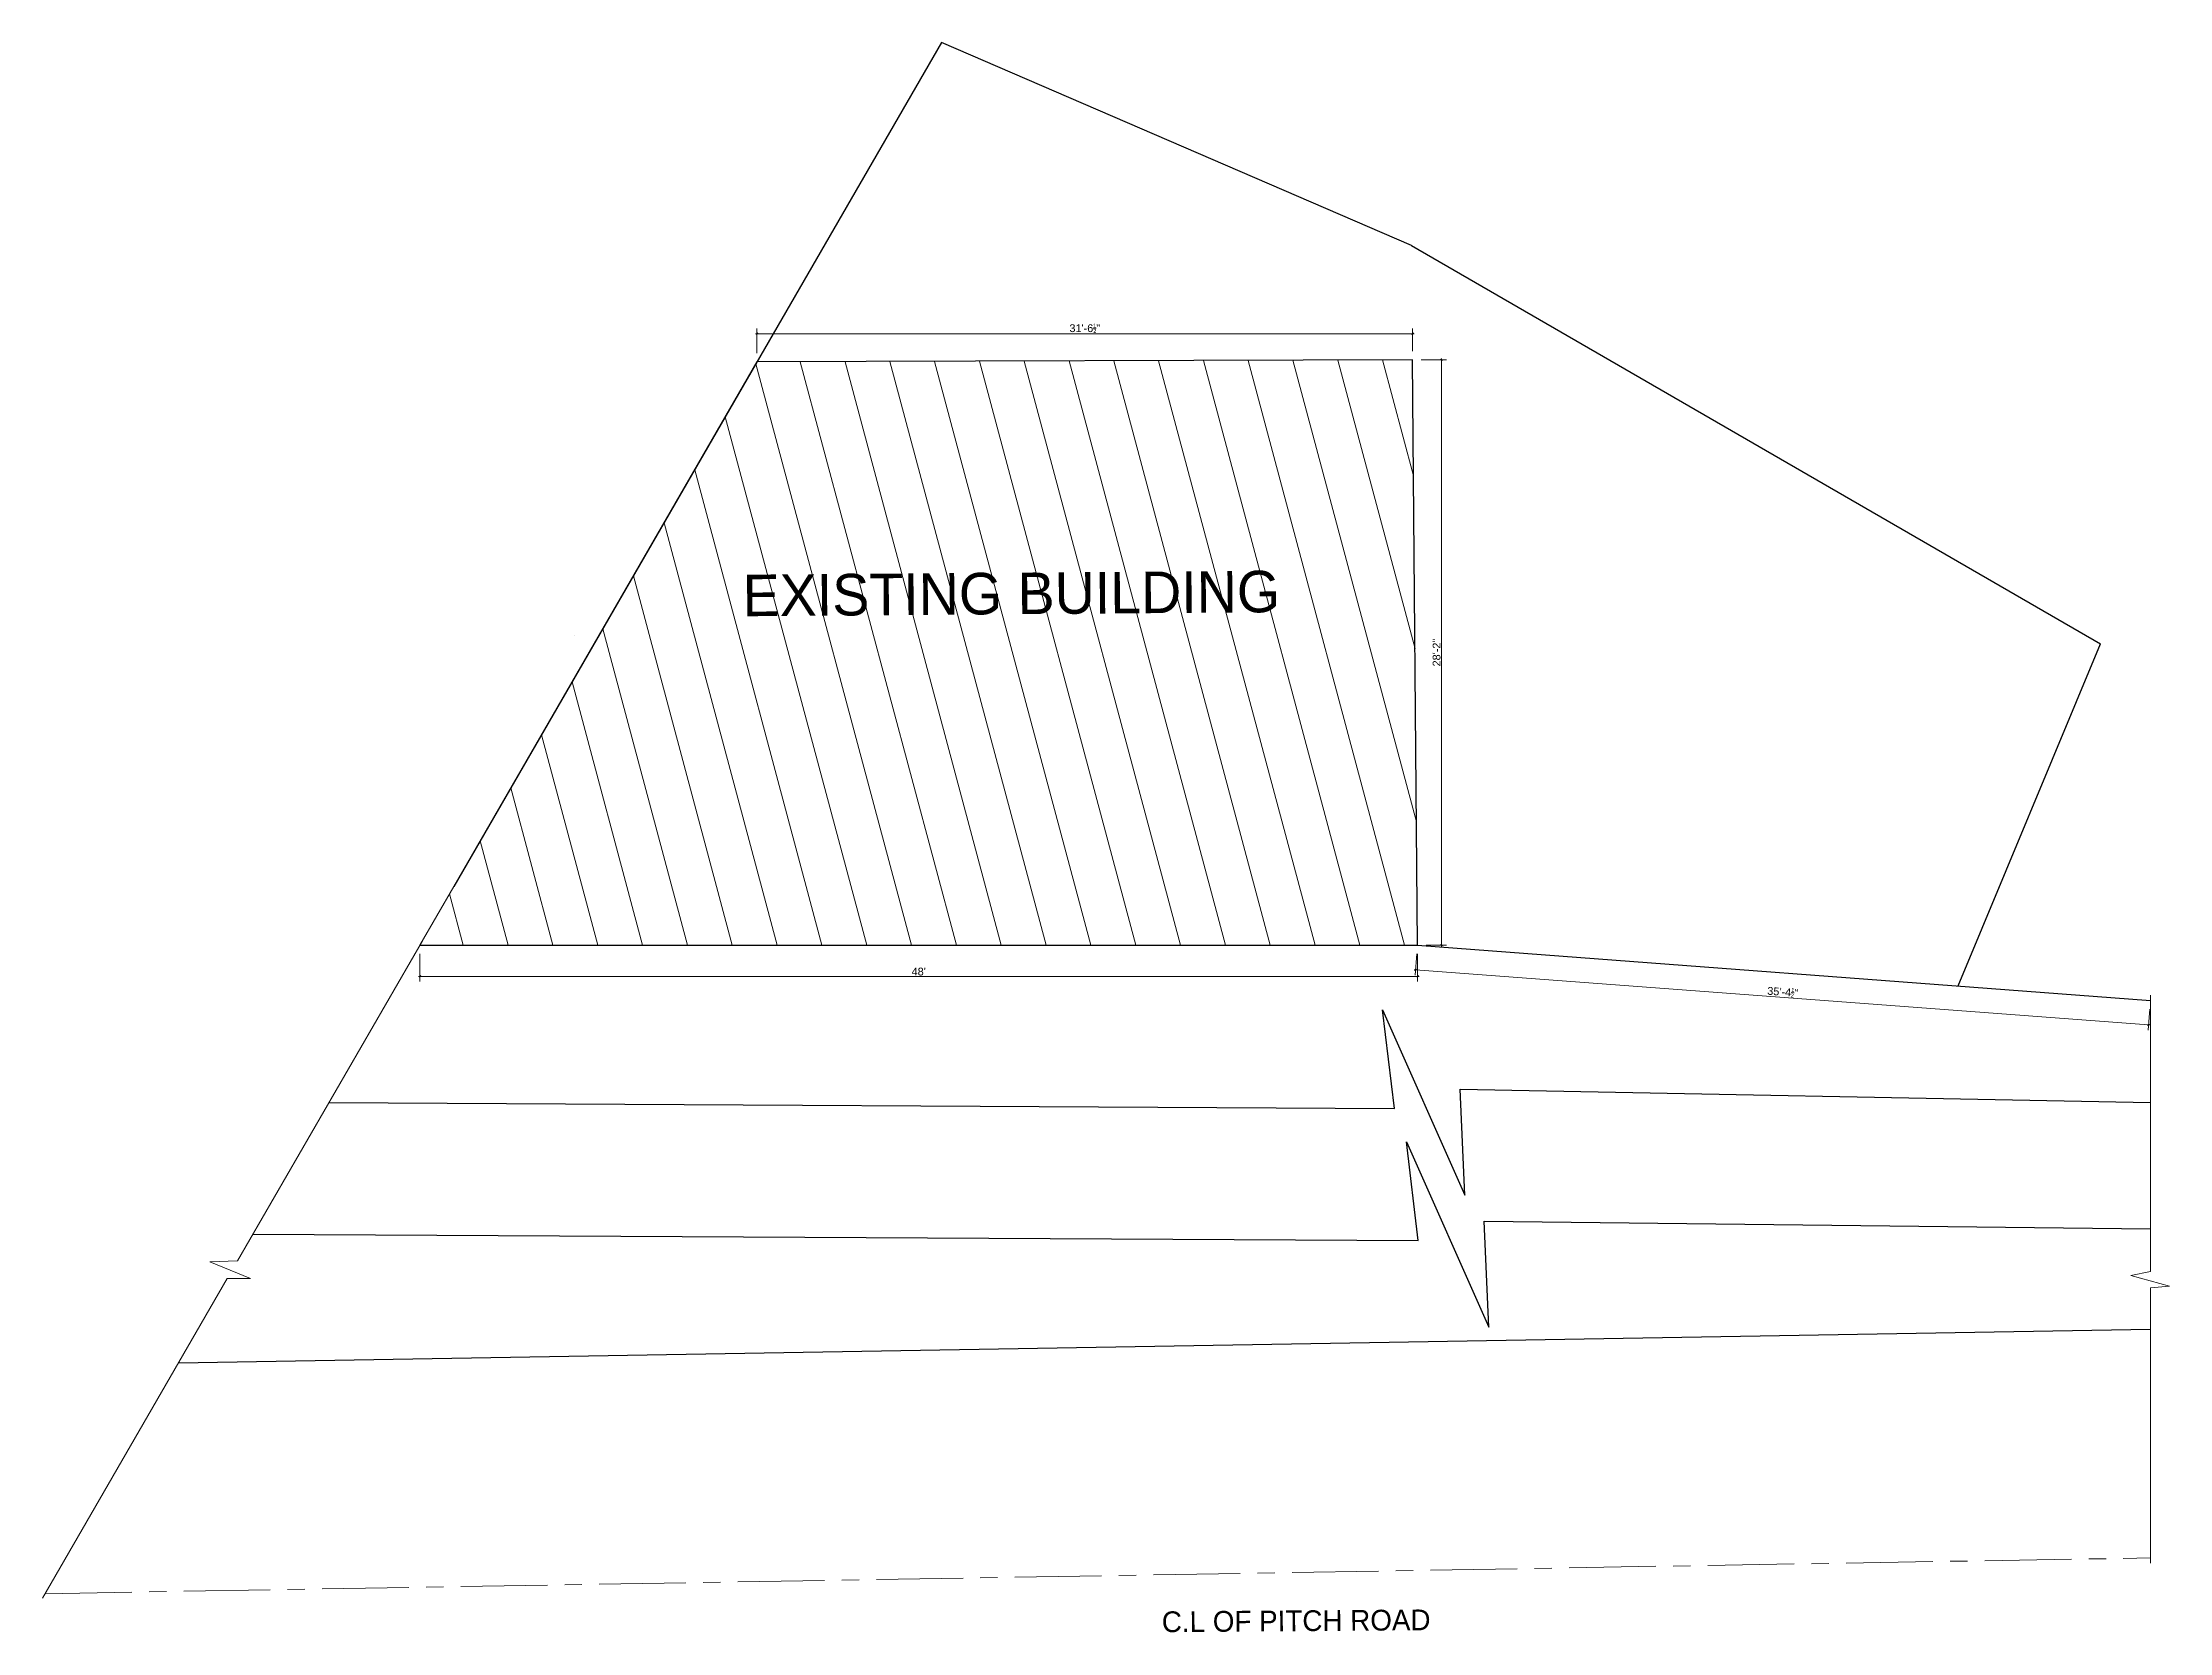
# Model space of a CAD drawing. Header units: inches. Extents: x 20273 to 41102, y -4696 to -1121.
# Drawn here: x 22146 to 23374, y -4257 to -3339 of the extents above; entities that cross this region are included whole.
import ezdxf

# ---------------------------------------------------------------- set-up
doc = ezdxf.new("R2010")
doc.units = ezdxf.units.IN
doc.header["$LTSCALE"] = 5
doc.header["$MEASUREMENT"] = 0
doc.linetypes.add('CENTER', pattern=[2, 1.25, -0.25, 0.25, -0.25])
doc.layers.add('A-WALL', color=7, linetype='Continuous', lineweight=9)
doc.layers.add('HATCH', color=253, linetype='Continuous', lineweight=0)
for name, color, linetype in [('DIM', 5, 'Continuous'), ('TEXT', 6, 'Continuous'), ('WALL', 7, 'Continuous')]:
    doc.layers.add(name, color=color, linetype=linetype)
doc.layers.add('dim line', color=7, linetype='Continuous', lineweight=15, true_color=0xfab2b2)
doc.styles.get("Standard").update_dxf_attribs({"font": 'arial.ttf'})
doc.styles.add('tt', font='stylu.ttf', dxfattribs={"height": 8})
doc.dimstyles.new('Standard$0', dxfattribs={"dimtxt": 6, "dimasz": 4, "dimexe": 3, "dimexo": 6, "dimgap": 3, "dimtad": 1, "dimdec": 1, "dimzin": 0, "dimdsep": 46, "dimlunit": 4, "dimtxsty": 'Standard', "dimcen": 0.09, "dimclrd": 6, "dimclre": 6, "dimclrt": 7, "dimadec": 0, "dimazin": 0, "dimtfac": 1, "dimtdec": 1, "dimtix": 1, "dimtofl": 0, "dimtmove": 1, "dimatfit": 3, "dimfxl": 1, "dimtolj": 1, "dimtzin": 0, "dimlwd": 18, "dimlwe": 18, "dimarcsym": 0})

# ---------------------------------------------------------------- blocks, each defined once
blk = doc.blocks.new('oblique')
at = {"color": 0, "lineweight": -2}
blk.add_line((0.25, 0.25), (-0.25, -0.25), dxfattribs=at)
at = {"layer": 'dim line', "lineweight": 9}
for p, q in [((-0.4375, 0), (0.4375, 0)), ((0, 0.4375), (0, -0.4375))]:
    blk.add_line(p, q, dxfattribs=at)
blk = doc.blocks.new('*D303')
at = {"layer": 'A-WALL', "color": 47, "lineweight": 0, "ltscale": 5, "transparency": 16777216}
for p, q in [((22558.1, -3518.8), (22558.1, -3504.5)), ((22936.6, -3517.6), (22936.6, -3504.5))]:
    blk.add_line(p, q, dxfattribs=at)
at = {"layer": 'A-WALL', "color": 33, "lineweight": 0, "ltscale": 5, "transparency": 16777216}
blk.add_line((22936.6, -3507.5), (22558.1, -3507.5), dxfattribs=at)
at = {"layer": 'Defpoints', "color": 0, "ltscale": 5, "transparency": 16777216}
for p in [(22558.1, -3507.5), (22558.1, -3523.8), (22936.6, -3522.6)]:
    blk.add_point(p, dxfattribs=at)
at = {"layer": 'A-WALL', "color": 33, "lineweight": 0, "ltscale": 5, "transparency": 16777216, "xscale": 2, "yscale": 2, "zscale": 2, "rotation": 180}
blk.add_blockref('oblique', (22558.1, -3507.5), dxfattribs=at)
at = {"layer": 'A-WALL', "color": 33, "lineweight": 0, "ltscale": 5, "transparency": 16777216, "xscale": 2, "yscale": 2, "zscale": 2}
blk.add_blockref('oblique', (22936.6, -3507.5), dxfattribs=at)
at = {"layer": 'A-WALL', "color": 7, "ltscale": 5, "transparency": 16777216, "insert": (22747.4, -3504.3), "char_height": 4.5, "attachment_point": 5}
blk.add_mtext('\\A1;31\'-6{\\H0.5x;\\S1/2;}"', dxfattribs=at)
blk = doc.blocks.new('_OBLIQUE')
at = {"color": 0, "linetype": 'ByBlock'}
blk.add_line((-0.5, -0.5), (0.5, 0.5), dxfattribs=at)
blk = doc.blocks.new('*D304')
at = {"layer": 'A-WALL', "color": 47, "lineweight": 0, "ltscale": 5, "transparency": 16777216}
for p, q in [((22941.6, -3522.6), (22956.3, -3522.6)), ((22944.5, -3860.6), (22956.3, -3860.6))]:
    blk.add_line(p, q, dxfattribs=at)
at = {"layer": 'A-WALL', "color": 33, "lineweight": 0, "ltscale": 5, "transparency": 16777216}
blk.add_line((22953.3, -3860.6), (22953.3, -3522.6), dxfattribs=at)
at = {"layer": 'Defpoints', "color": 0, "ltscale": 5, "transparency": 16777216}
for p in [(22936.6, -3522.6), (22953.3, -3522.6), (22939.5, -3860.6)]:
    blk.add_point(p, dxfattribs=at)
at = {"layer": 'A-WALL', "color": 33, "lineweight": 0, "ltscale": 5, "transparency": 16777216, "xscale": 2, "yscale": 2, "zscale": 2}
for p, rotation in [((22953.3, -3522.6), 90), ((22953.3, -3860.6), 270)]:
    blk.add_blockref('oblique', p, dxfattribs=dict(at, rotation=rotation))
at = {"layer": 'A-WALL', "color": 7, "ltscale": 5, "transparency": 16777216, "insert": (22950.5, -3691.6), "char_height": 4.5, "attachment_point": 5, "rotation": 90}
blk.add_mtext('\\A1;28\'-2"', dxfattribs=at)
blk = doc.blocks.new('*D305')
at = {"layer": 'A-WALL', "color": 47, "lineweight": 0, "ltscale": 5, "transparency": 16777216}
for p, q in [((22363.5, -3865.6), (22363.5, -3881.6)), ((22939.5, -3865.6), (22939.5, -3881.6))]:
    blk.add_line(p, q, dxfattribs=at)
at = {"layer": 'A-WALL', "color": 33, "lineweight": 0, "ltscale": 5, "transparency": 16777216}
blk.add_line((22363.5, -3878.6), (22939.5, -3878.6), dxfattribs=at)
at = {"layer": 'Defpoints', "color": 0, "ltscale": 5, "transparency": 16777216}
for p in [(22363.5, -3860.6), (22939.5, -3860.6), (22939.5, -3878.6)]:
    blk.add_point(p, dxfattribs=at)
at = {"layer": 'A-WALL', "color": 33, "lineweight": 0, "ltscale": 5, "transparency": 16777216, "xscale": 2, "yscale": 2, "zscale": 2, "rotation": 180}
blk.add_blockref('oblique', (22363.5, -3878.6), dxfattribs=at)
at = {"layer": 'A-WALL', "color": 33, "lineweight": 0, "ltscale": 5, "transparency": 16777216, "xscale": 2, "yscale": 2, "zscale": 2}
blk.add_blockref('oblique', (22939.5, -3878.6), dxfattribs=at)
at = {"layer": 'A-WALL', "color": 7, "ltscale": 5, "transparency": 16777216, "insert": (22651.5, -3875.8), "char_height": 4.5, "attachment_point": 5}
blk.add_mtext("\\A1;48'", dxfattribs=at)
blk = doc.blocks.new('*D306')
at = {"layer": 'A-WALL', "color": 47, "lineweight": 0, "ltscale": 5, "transparency": 16777216}
for p, q in [((22939.1, -3865.6), (22938.2, -3877.8)), ((23362.3, -3897.4), (23361.4, -3909.6))]:
    blk.add_line(p, q, dxfattribs=at)
at = {"layer": 'A-WALL', "color": 33, "lineweight": 0, "ltscale": 5, "transparency": 16777216}
blk.add_line((22938.4, -3874.8), (23361.6, -3906.6), dxfattribs=at)
at = {"layer": 'Defpoints', "color": 0, "ltscale": 5, "transparency": 16777216}
for p in [(22939.5, -3860.6), (23362.7, -3892.4), (23361.6, -3906.6)]:
    blk.add_point(p, dxfattribs=at)
at = {"layer": 'A-WALL', "color": 33, "lineweight": 0, "ltscale": 5, "transparency": 16777216, "xscale": 2, "yscale": 2, "zscale": 2}
for p, rotation in [((22938.4, -3874.8), 175.7035837375628), ((23361.6, -3906.6), 355.7035837375627)]:
    blk.add_blockref('oblique', p, dxfattribs=dict(at, rotation=rotation))
at = {"layer": 'A-WALL', "color": 7, "ltscale": 5, "transparency": 16777216, "insert": (23150.3, -3887.5), "char_height": 4.5, "attachment_point": 5, "rotation": 355.7036}
blk.add_mtext('\\A1;35\'-4{\\H0.5x;\\S1/2;}"', dxfattribs=at)

msp = doc.modelspace()

# ---------------------------------------------------------------- hatches: boundary and pattern name
at = {"layer": 'HATCH', "ltscale": 5}
h = msp.add_hatch(dxfattribs=at)
h.set_pattern_fill('ANSI31', color=256, scale=200, angle=59.97717, style=0)
h.set_pattern_definition([(104.97717, (-2116.607, 0), (-24.150722, -6.460855), [])])
h.paths.add_polyline_path([(22936.62, -3522.61), (22558.12, -3523.8), (22383.13, -3826.6), (22363.49, -3860.6), (22939.49, -3860.6)])
h.paths.add_polyline_path([(22543.73, -3677.66), (22865.01, -3675.2), (22864.72, -3637.7), (22543.44, -3640.16)], flags=24)

# ---------------------------------------------------------------- linework, layer by layer
at = {"layer": 'A-WALL', "ltscale": 5}
msp.add_lwpolyline([(22936.62, -3522.61), (22558.12, -3523.8), (22383.13, -3826.6), (22363.49, -3860.6), (22939.49, -3860.6)], close=True, dxfattribs=at)
at = {"layer": 'A-WALL', "linetype": 'Continuous', "ltscale": 5}
for points in [[(22364.99, -3858), (22258.26, -4042.7), (22242.18, -4043.41), (22265.63, -4052.92), (22252.33, -4052.96), (22145.65, -4237.56)], [(23362.68, -3889.39), (23362.68, -4049.03), (23351.4, -4051.3), (23373.61, -4057.34), (23362.68, -4058.42), (23362.68, -4217.32)]]:
    msp.add_lwpolyline(points, dxfattribs=at)
at = {"layer": 'DIM', "ltscale": 5}
msp.add_line((22452.75, -3681.67), (22452.75, -3681.67), dxfattribs=at)
at = {"layer": 'HATCH', "linetype": 'CENTER', "ltscale": 8}
msp.add_line((22147.15, -4234.96), (23362.68, -4214.32), dxfattribs=at)
at = {"layer": 'WALL', "ltscale": 5}
for p, q in [((22664.7, -3339.37), (22383.13, -3826.6)), ((22936.06, -3456.62), (22664.7, -3339.37)), ((22936.06, -3456.62), (23333.81, -3686.47)), ((22936.62, -3522.61), (22558.12, -3523.8)), ((22939.49, -3860.6), (22936.62, -3522.61)), ((23251.61, -3884.05), (23333.81, -3686.47)), ((22363.49, -3860.6), (22939.49, -3860.6)), ((22939.49, -3860.6), (23362.68, -3892.39)), ((22919.29, -3897.86), (22966.89, -4004.84)), ((22926.16, -3954.82), (22919.29, -3897.86)), ((22310.98, -3951.46), (22926.16, -3954.82)), ((22964.12, -3943.64), (23362.68, -3951.29)), ((22966.89, -4004.84), (22964.12, -3943.64)), ((22939.95, -4031.01), (22933.07, -3974.05)), ((22933.07, -3974.05), (22980.67, -4081.03)), ((22267.13, -4027.34), (22939.95, -4031.01)), ((22980.67, -4081.03), (22977.9, -4019.83)), ((22977.9, -4019.83), (23362.68, -4024.35)), ((22224.2, -4101.63), (23362.68, -4082.3))]:
    msp.add_line(p, q, dxfattribs=at)

# ---------------------------------------------------------------- texts
at = {"layer": 'TEXT', "lineweight": 70, "style": 'tt'}
for s, height, p in [('EXISTING BUILDING', 24, (22549.93, -3670.64)), ('C.L OF PITCH ROAD ', 12, (22791.9, -4257.22))]:
    msp.add_text(s, height=height, rotation=0.43781, dxfattribs=at).set_placement(p)

# ---------------------------------------------------------------- dimensions: what is measured, and where the dimension line sits
at = {"layer": 'A-WALL', "ltscale": 5}
for base, p1, p2, picture, middle in [((22558.12, -3507.51), (22936.62, -3522.61), (22558.12, -3523.8), '*D303', (22747.37, -3504.34)), ((22939.49, -3878.55), (22363.49, -3860.6), (22939.49, -3860.6), '*D305', (22651.49, -3875.75))]:
    dim = msp.add_linear_dim(base=base, p1=p1, p2=p2, dimstyle='Standard$0', override={"dimtxt": 4.5, "dimasz": 2, "dimexo": 5, "dimgap": 0.5, "dimzin": 12, "dimpost": '\\X', "dimblk": 'oblique', "dimcen": 3, "dimclrd": 33, "dimclre": 47, "dimtfac": 0.5, "dimfxl": 3, "dimlwd": 0, "dimlwe": 0}, dxfattribs=at)
    dim.commit()
    dim.dimension.update_dxf_attribs({"geometry": picture, "text_midpoint": middle})
dim = msp.add_linear_dim(base=(22953.32, -3522.61), p1=(22939.49, -3860.6), p2=(22936.62, -3522.61), angle=90, dimstyle='Standard$0', override={"dimtxt": 4.5, "dimasz": 2, "dimexo": 5, "dimgap": 0.5, "dimzin": 12, "dimpost": '\\X', "dimblk": 'oblique', "dimcen": 3, "dimclrd": 33, "dimclre": 47, "dimtfac": 0.5, "dimfxl": 3, "dimlwd": 0, "dimlwe": 0}, dxfattribs=at)
dim.commit()
dim.dimension.update_dxf_attribs({"geometry": '*D304', "text_midpoint": (22950.52, -3691.61)})
dim = msp.add_aligned_dim(p1=(22939.49, -3860.6), p2=(23362.68, -3892.39), distance=-14.24, dimstyle='Standard$0', override={"dimtxt": 4.5, "dimasz": 2, "dimexo": 5, "dimgap": 0.5, "dimzin": 12, "dimpost": '\\X', "dimblk": 'oblique', "dimcen": 3, "dimclrd": 33, "dimclre": 47, "dimtfac": 0.5, "dimfxl": 3, "dimlwd": 0, "dimlwe": 0}, dxfattribs=at)
dim.commit()
dim.dimension.update_dxf_attribs({"geometry": '*D306', "text_midpoint": (23150.25, -3887.53)})

doc.saveas('drawing.dxf')
